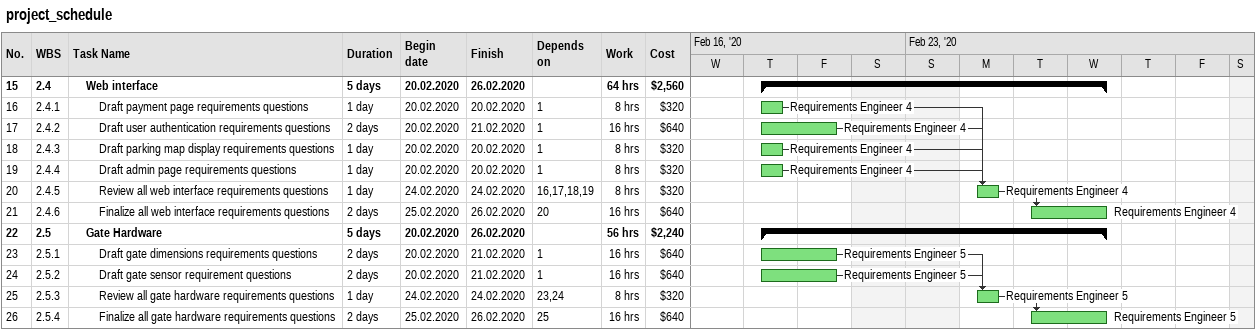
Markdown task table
project_schedule

| ID | WBS | Task | Duration | Start | Finish | Predecessors | Resources | Work (h) | Cost ($) |
|---|---|---|---|---|---|---|---|---|---|
| 15 | 2.4 | **Web interface** | 5d | 2020-02-20 | 2020-02-26 |  |  | 64 | 2560 |
| 16 | 2.4.1 | Draft payment page requirements questions | 1d | 2020-02-20 | 2020-02-20 | 1 | Requirements Engineer 4 | 8 | 320 |
| 17 | 2.4.2 | Draft user authentication requirements questions | 2d | 2020-02-20 | 2020-02-21 | 1 | Requirements Engineer 4 | 16 | 640 |
| 18 | 2.4.3 | Draft parking map display requirements questions | 1d | 2020-02-20 | 2020-02-20 | 1 | Requirements Engineer 4 | 8 | 320 |
| 19 | 2.4.4 | Draft admin page requirements questions | 1d | 2020-02-20 | 2020-02-20 | 1 | Requirements Engineer 4 | 8 | 320 |
| 20 | 2.4.5 | Review all web interface requirements questions | 1d | 2020-02-24 | 2020-02-24 | 16, 17, 18, 19 | Requirements Engineer 4 | 8 | 320 |
| 21 | 2.4.6 | Finalize all web interface requirements questions | 2d | 2020-02-25 | 2020-02-26 | 20 | Requirements Engineer 4 | 16 | 640 |
| 22 | 2.5 | **Gate Hardware** | 5d | 2020-02-20 | 2020-02-26 |  |  | 56 | 2240 |
| 23 | 2.5.1 | Draft gate dimensions requirements questions | 2d | 2020-02-20 | 2020-02-21 | 1 | Requirements Engineer 5 | 16 | 640 |
| 24 | 2.5.2 | Draft gate sensor requirement questions | 2d | 2020-02-20 | 2020-02-21 | 1 | Requirements Engineer 5 | 16 | 640 |
| 25 | 2.5.3 | Review all gate hardware requirements questions | 1d | 2020-02-24 | 2020-02-24 | 23, 24 | Requirements Engineer 5 | 8 | 320 |
| 26 | 2.5.4 | Finalize all gate hardware requirements questions | 2d | 2020-02-25 | 2020-02-26 | 25 | Requirements Engineer 5 | 16 | 640 |
